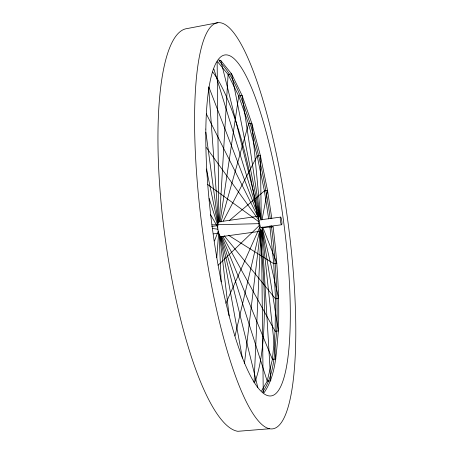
<?xml version="1.0" encoding="UTF-8"?>
<svg xmlns="http://www.w3.org/2000/svg" width="454" height="454" viewBox="0 0 454 454"><rect width="100%" height="100%" fill="white"/><g stroke="black" fill="none" stroke-linecap="round" stroke-linejoin="round"><path stroke-width="0.68" d="M261.612 390.798L267.202 381.116L270.771 380.787L261.793 231.069L262.259 227.539L273.098 226.841C277.286 261.368 279.63 296.133 278.416 330.915C276.174 351.89 276.446 374.873 263.939 392.88M263.241 392.676L261.43 231.33L260.999 231.075C258.871 226.62 258.02 221.155 259.109 216.325L259.909 216.388L261.288 219.98L260.358 155.489L251.788 123.295L242.078 95.476L231.574 73.866L220.775 60.524L218.822 59.979M254.053 382.529L260.999 231.075M219.39 221.932L228.09 74.479L217.568 61.716M242.396 358.11L220.264 236.489C217.824 232.255 216.933 226.58 218.419 221.898L208.63 87.208M216.762 257.56L218.669 232.981M244.439 363.376L260.528 230.309M220.042 222L238.725 96.044L228.09 74.479L231.574 73.866L259.909 216.388M262.066 219.719L267.531 190.476L260.358 155.489L257.185 155.977L223.249 221.075M235.019 335.949L260.051 229.094M221.047 221.858L248.542 123.817L238.725 96.044L242.078 95.476L260.375 217.171M214.475 240.983L218.249 231.154M225.91 303.232L259.603 227.499M262.764 391.842C274.88 374.158 274.426 351.583 276.77 331.091C278.035 296.326 275.72 261.561 271.537 227.051L271.322 225.655M218.09 265.255L259.211 225.644M229.44 220.451L264.398 190.924L267.531 190.476L271.815 218.453M261.793 231.069L220.78 236.733L220.264 236.489M218.419 221.898L259.478 216.098L220.775 60.524L218.953 60.853C235.649 77.986 242.47 101.537 250.165 123.556C259.189 154.718 265.902 186.515 270.249 218.663M217.869 22.7L187.037 28.579A203.193 49.645 82.3 0 0 164.047 229.508A203.193 49.645 82.3 0 0 237.851 431.3L269.608 428.758A204.902 42.903 82.3 0 0 271.276 131.24A204.902 42.903 82.3 0 0 194.584 117.325A204.902 42.903 82.3 0 0 269.608 428.758M211.768 226.455L217.971 225.61M280.606 217.097L259.966 219.901A3.842 0.76 82.3 0 0 259.75 224.18A3.842 0.76 82.3 0 0 261.124 227.392M213.408 233.884L218.924 233.146M260.942 227.522L281.594 224.753A3.865 0.67 82.3 0 0 281.44 219.032A3.865 0.67 82.3 0 0 280.26 218.993A3.865 0.67 82.3 0 0 281.594 224.753M211.91 224.872L258.899 223.657M212.319 228.498L217.937 229.185M269.829 225.939L273.098 226.841M228.424 235.246L273.739 263.672L276.889 263.28L262.69 227.04M207.688 184.528L258.701 221.671M224.145 235.683L275.51 298.823L275.118 331.267L272.394 359.341L267.202 381.116L221.229 236.46L220.78 236.733L257.827 387.54M206.4 147.573L258.621 219.827M210.401 214.447L217.75 227.216M222.84 236.358L275.118 331.267L278.416 330.915L262.219 229.105M206.332 113.88L258.666 218.255M221.847 236.352L272.394 359.341L275.811 359.006L262.06 230.309M208.806 86.833L258.831 217.057M209.163 198.477L217.71 225.388M213.885 69.082L259.109 216.325M262.259 227.539L278.716 298.454L275.51 298.823L273.739 263.672L269.977 227.261M206.405 168.996L217.812 223.828M268.689 218.873L264.398 190.924L257.185 155.977L248.542 123.817L251.788 123.295L260.846 218.397M205.866 132.21L218.056 222.636M219.713 235.745L229.156 315.939M219.168 234.548L221.109 281.928M217.137 61.892L218.873 221.66M212.733 72.033A170.63 41.371 82.3 0 1 257.458 216.83M259.433 231.5A170.63 41.371 82.3 0 1 254.773 382.268M205.838 129.084A172.038 35.747 82.3 0 0 267.202 395.457A172.038 35.747 82.3 0 0 271.015 151.63A172.038 35.747 82.3 0 0 205.838 129.084"/></g></svg>
